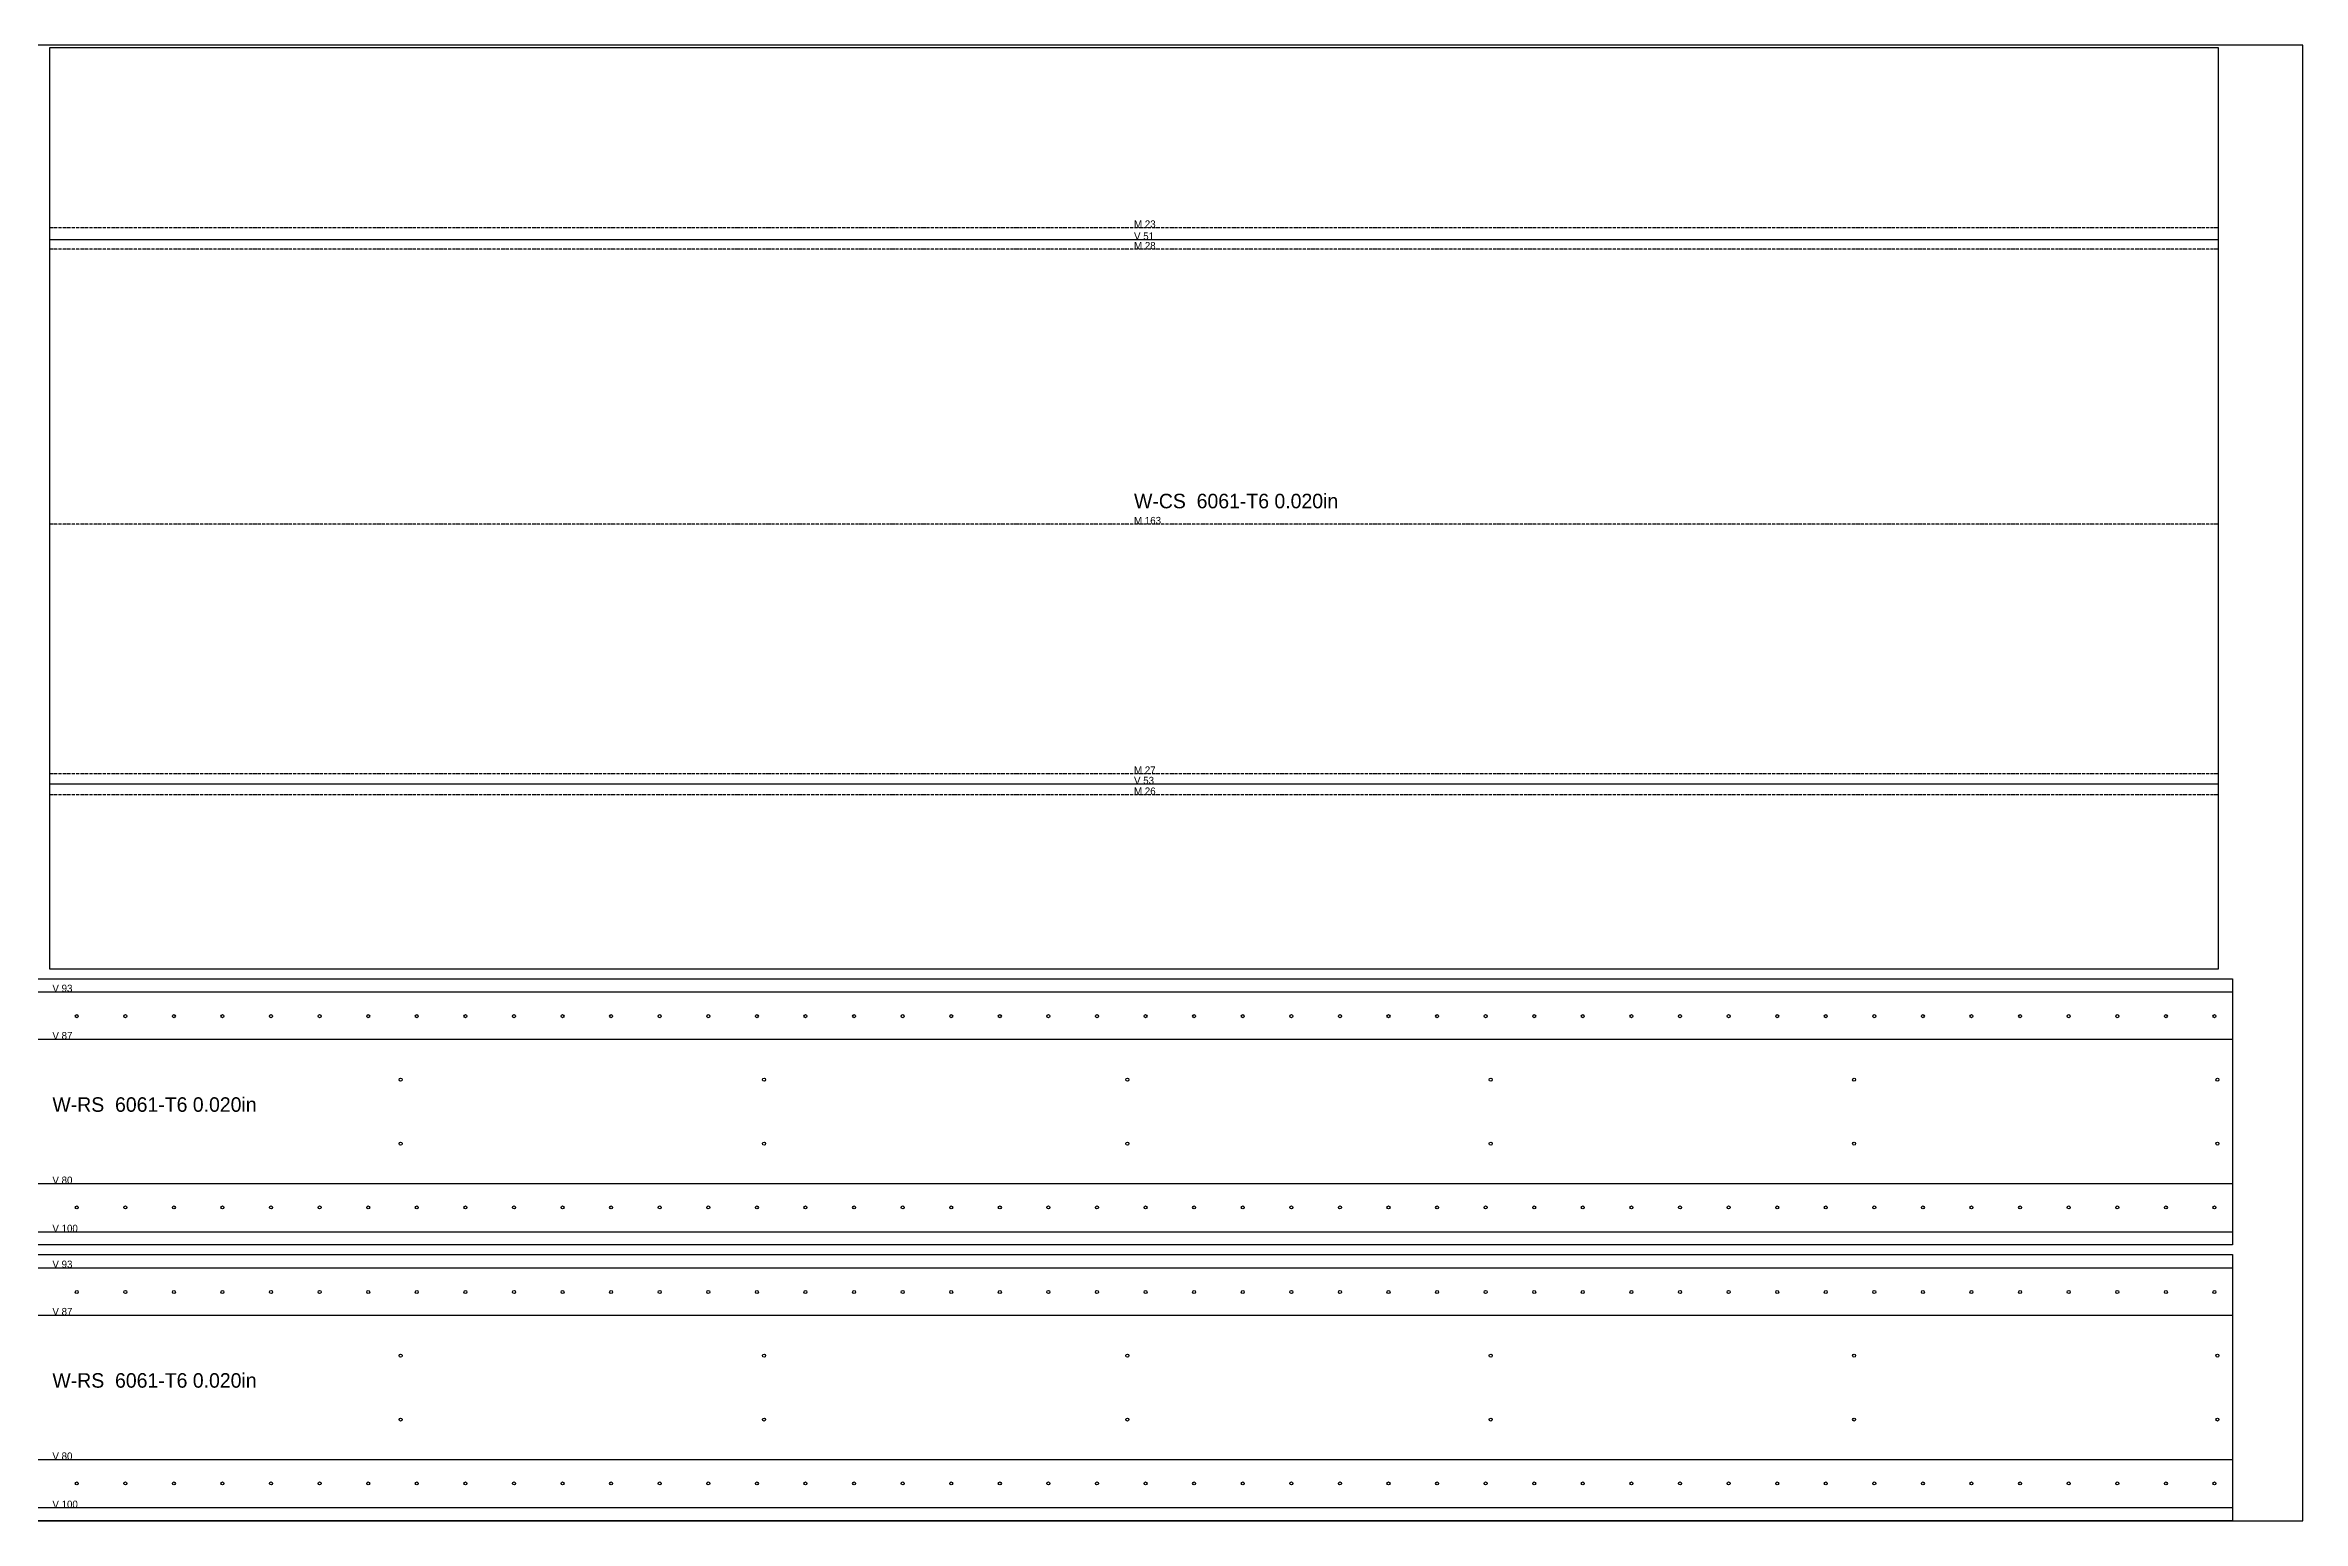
# Model space of a CAD drawing. Header units: millimetres. Extents: x 0 to 3658, y 0 to 1219.
# Drawn here: x 1794 to 3658, y 0 to 1219 of the extents above; entities that cross this region are included whole.
import ezdxf

# ---------------------------------------------------------------- set-up
doc = ezdxf.new("R2010")
doc.units = ezdxf.units.MM
doc.linetypes.add('DASHDOT', pattern=[3.556, 2.54, -0.508, 0, -0.508])
doc.linetypes.add('DASHED', pattern=[1.524, 1.27, -0.254])
for name, color, linetype in [('CUT', 7, 'CONTINUOUS'), ('ETCH', 8, 'CONTINUOUS'), ('HOLE', 6, 'CONTINUOUS'), ('MOUNTAIN', 5, 'DASHDOT'), ('VALLEY', 1, 'DASHED')]:
    doc.layers.add(name, color=color, linetype=linetype)

msp = doc.modelspace()

# ---------------------------------------------------------------- linework, layer by layer
at = {"layer": 'CUT'}
for points in [[(3588, 1068.2), (3588, 455.8), (1798, 455.8), (1798, 1217), (3588, 1217), (3588, 1068.2), (3588, 1068.2)], [(3600, 227.9), (0, 227.9), (0, 447.8), (3600, 447.8), (3600, 227.9)], [(3600, 0), (0, 0), (0, 219.9), (3600, 219.9), (3600, 0)]]:
    msp.add_lwpolyline(points, close=True, dxfattribs=at)
at = {"layer": 'ETCH'}
msp.add_lwpolyline([(0, 0), (3658, 0), (3658, 1219), (0, 1219)], close=True, dxfattribs=at)
at = {"layer": 'HOLE'}
for centre in [(1820.1, 416.9), (1860.2, 416.9), (1900.3, 416.9), (1940.4, 416.9), (1980.5, 416.9), (2020.6, 416.9), (2060.7, 416.9), (2100.8, 416.9), (2141, 416.9), (2181.1, 416.9), (2221.2, 416.9), (2261.3, 416.9), (2301.4, 416.9), (2341.5, 416.9), (2381.6, 416.9), (2421.7, 416.9), (2461.9, 416.9), (2502, 416.9), (2542.1, 416.9), (2582.2, 416.9), (2622.3, 416.9), (2662.4, 416.9), (2702.5, 416.9), (2742.6, 416.9), (2782.8, 416.9), (2822.9, 416.9), (2863, 416.9), (2903.1, 416.9), (2943.2, 416.9), (2983.3, 416.9), (3023.4, 416.9), (3063.5, 416.9), (3103.7, 416.9), (3143.8, 416.9), (3183.9, 416.9), (3224, 416.9), (3264.1, 416.9), (3304.2, 416.9), (3344.3, 416.9), (3384.4, 416.9), (3424.6, 416.9), (3464.7, 416.9), (3504.8, 416.9), (3544.9, 416.9), (3585, 416.9), (2087.5, 364.4), (2387.5, 364.4), (2687.5, 364.4), (2987.5, 364.4), (3287.5, 364.4), (3587.5, 364.4), (2087.5, 311.6), (2387.5, 311.6), (2687.5, 311.6), (2987.5, 311.6), (3287.5, 311.6), (3587.5, 311.6), (1820.1, 258.9), (1860.2, 258.9), (1900.3, 258.9), (1940.4, 258.9), (1980.5, 258.9), (2020.6, 258.9), (2060.7, 258.9), (2100.8, 258.9), (2141, 258.9), (2181.1, 258.9), (2221.2, 258.9), (2261.3, 258.9), (2301.4, 258.9), (2341.5, 258.9), (2381.6, 258.9), (2421.7, 258.9), (2461.9, 258.9), (2502, 258.9), (2542.1, 258.9), (2582.2, 258.9), (2622.3, 258.9), (2662.4, 258.9), (2702.5, 258.9), (2742.6, 258.9), (2782.8, 258.9), (2822.9, 258.9), (2863, 258.9), (2903.1, 258.9), (2943.2, 258.9), (2983.3, 258.9), (3023.4, 258.9), (3063.5, 258.9), (3103.7, 258.9), (3143.8, 258.9), (3183.9, 258.9), (3224, 258.9), (3264.1, 258.9), (3304.2, 258.9), (3344.3, 258.9), (3384.4, 258.9), (3424.6, 258.9), (3464.7, 258.9), (3504.8, 258.9), (3544.9, 258.9), (3585, 258.9), (1820.1, 189), (1860.2, 189), (1900.3, 189), (1940.4, 189), (1980.5, 189), (2020.6, 189), (2060.7, 189), (2100.8, 189), (2141, 189), (2181.1, 189), (2221.2, 189), (2261.3, 189), (2301.4, 189), (2341.5, 189), (2381.6, 189), (2421.7, 189), (2461.9, 189), (2502, 189), (2542.1, 189), (2582.2, 189), (2622.3, 189), (2662.4, 189), (2702.5, 189), (2742.6, 189), (2782.8, 189), (2822.9, 189), (2863, 189), (2903.1, 189), (2943.2, 189), (2983.3, 189), (3023.4, 189), (3063.5, 189), (3103.7, 189), (3143.8, 189), (3183.9, 189), (3224, 189), (3264.1, 189), (3304.2, 189), (3344.3, 189), (3384.4, 189), (3424.6, 189), (3464.7, 189), (3504.8, 189), (3544.9, 189), (3585, 189), (2087.5, 136.5), (2387.5, 136.5), (2687.5, 136.5), (2987.5, 136.5), (3287.5, 136.5), (3587.5, 136.5), (2087.5, 83.7), (2387.5, 83.7), (2687.5, 83.7), (2987.5, 83.7), (3287.5, 83.7), (3587.5, 83.7), (1820.1, 30.9), (1860.2, 30.9), (1900.3, 30.9), (1940.4, 30.9), (1980.5, 30.9), (2020.6, 30.9), (2060.7, 30.9), (2100.8, 30.9), (2141, 30.9), (2181.1, 30.9), (2221.2, 30.9), (2261.3, 30.9), (2301.4, 30.9), (2341.5, 30.9), (2381.6, 30.9), (2421.7, 30.9), (2461.9, 30.9), (2502, 30.9), (2542.1, 30.9), (2582.2, 30.9), (2622.3, 30.9), (2662.4, 30.9), (2702.5, 30.9), (2742.6, 30.9), (2782.8, 30.9), (2822.9, 30.9), (2863, 30.9), (2903.1, 30.9), (2943.2, 30.9), (2983.3, 30.9), (3023.4, 30.9), (3063.5, 30.9), (3103.7, 30.9), (3143.8, 30.9), (3183.9, 30.9), (3224, 30.9), (3264.1, 30.9), (3304.2, 30.9), (3344.3, 30.9), (3384.4, 30.9), (3424.6, 30.9), (3464.7, 30.9), (3504.8, 30.9), (3544.9, 30.9), (3585, 30.9)]:
    msp.add_circle(centre, 1.25, dxfattribs=at)
at = {"layer": 'MOUNTAIN'}
for p, q in [((3588, 1068.2), (1798, 1068.2)), ((3588, 1050.4), (1798, 1050.4)), ((3588, 823.3), (1798, 823.3)), ((3588, 617.2), (1798, 617.2)), ((3588, 599.8), (1798, 599.8))]:
    msp.add_line(p, q, dxfattribs=at)
at = {"layer": 'VALLEY'}
for p, q in [((3588, 1058.3), (1798, 1058.3)), ((3588, 608.6), (1798, 608.6)), ((0, 436.9), (3600, 436.9)), ((0, 397.8), (3600, 397.8)), ((3600, 278.4), (0, 278.4)), ((3600, 238.6), (0, 238.6)), ((0, 209), (3600, 209)), ((0, 169.9), (3600, 169.9)), ((3600, 50.5), (0, 50.5)), ((3600, 10.7), (0, 10.7))]:
    msp.add_line(p, q, dxfattribs=at)

# ---------------------------------------------------------------- texts
at = {"layer": 'ETCH'}
for s, height, p in [('V 51', 6, (2693, 1058.3)), ('M 23', 6, (2693, 1068.2)), ('M 28', 6, (2693, 1050.4)), ('W-CS  6061-T6 0.020in', 12, (2693, 836.4)), ('M 163', 6, (2693, 823.3)), ('M 27', 6, (2693, 617.2)), ('V 53', 6, (2693, 608.6)), ('M 26', 6, (2693, 599.8)), ('V 93', 6, (1800, 436.9)), ('V 87', 6, (1800, 397.8)), ('W-RS  6061-T6 0.020in', 12, (1800, 337.9)), ('V 80', 6, (1800, 278.4)), ('V 100', 6, (1800, 238.6)), ('V 93', 6, (1800, 209)), ('V 87', 6, (1800, 169.9)), ('W-RS  6061-T6 0.020in', 12, (1800, 110)), ('V 80', 6, (1800, 50.5)), ('V 100', 6, (1800, 10.7))]:
    msp.add_text(s, height=height, dxfattribs=at).set_placement(p)

doc.saveas('drawing.dxf')
